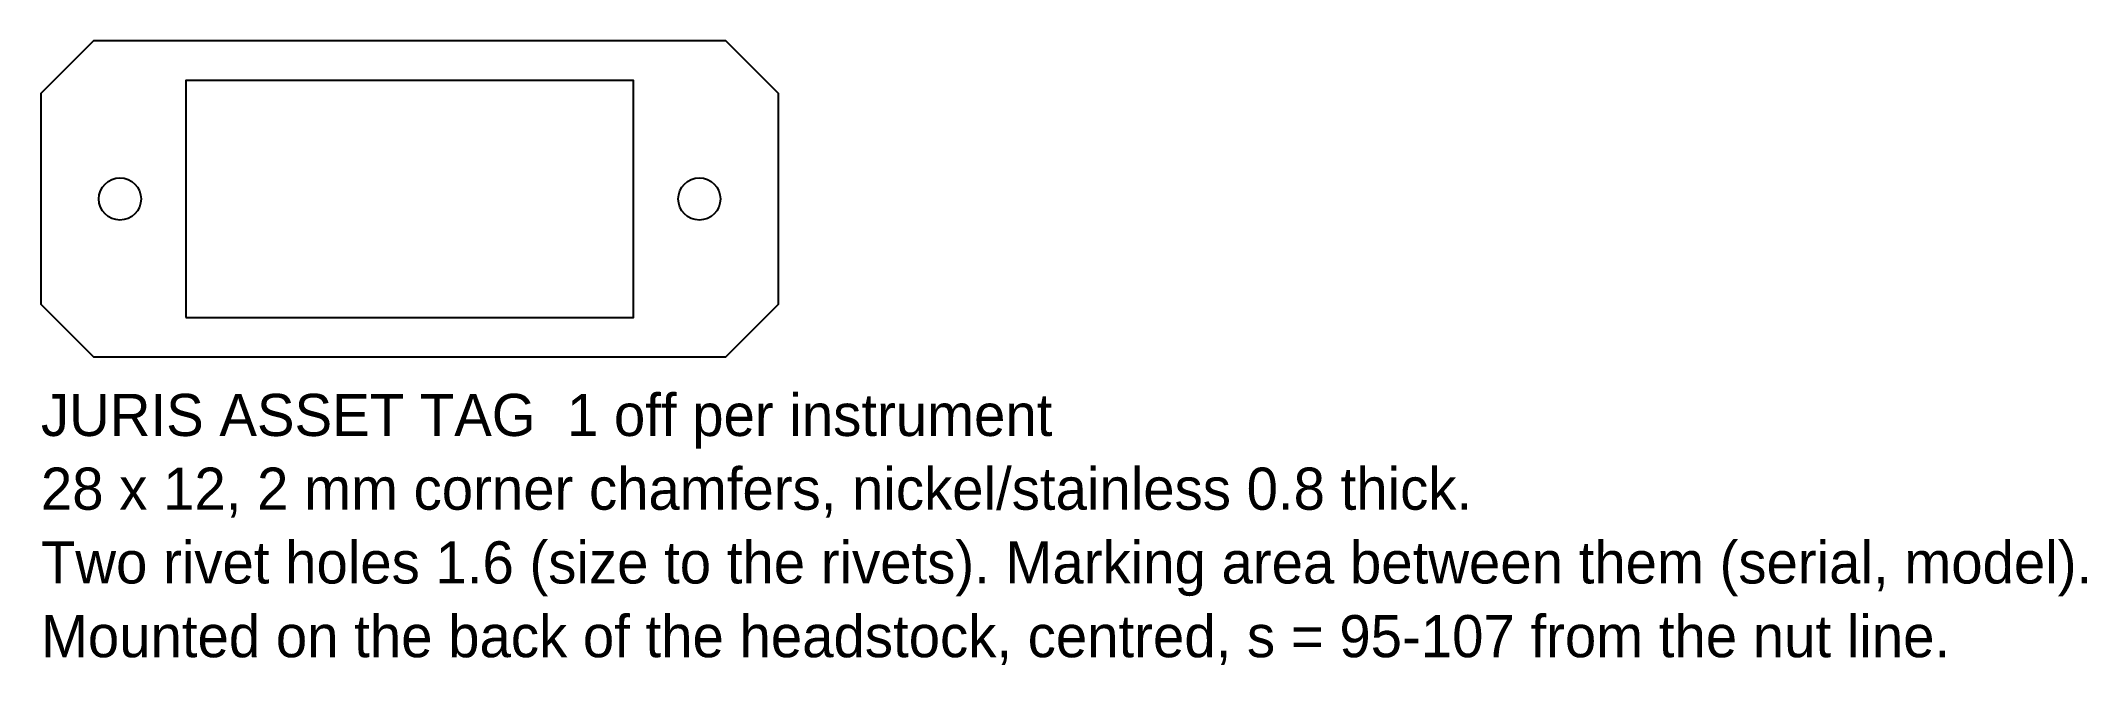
# Model space of a CAD drawing. Header units: millimetres. Extents: x -14 to 63.7, y 83.3 to 107.
import ezdxf

# ---------------------------------------------------------------- set-up
doc = ezdxf.new("R2010")
doc.units = ezdxf.units.MM
for name, color, linetype in [('MARKING_AREA', 8, 'Continuous'), ('NOTES', 2, 'Continuous'), ('OUTLINE', 7, 'Continuous'), ('RIVET_HOLES', 1, 'Continuous')]:
    doc.layers.add(name, color=color, linetype=linetype)

msp = doc.modelspace()

# ---------------------------------------------------------------- linework, layer by layer
at = {"layer": 'MARKING_AREA'}
msp.add_lwpolyline([(-8.5, 96.5), (8.5, 96.5), (8.5, 105.5), (-8.5, 105.5)], close=True, dxfattribs=at)
at = {"layer": 'OUTLINE'}
msp.add_lwpolyline([(-12, 95), (12, 95), (14, 97), (14, 105), (12, 107), (-12, 107), (-14, 105), (-14, 97)], close=True, dxfattribs=at)
at = {"layer": 'RIVET_HOLES'}
for centre in [(-11, 101), (11, 101)]:
    msp.add_circle(centre, 0.8, dxfattribs=at)

# ---------------------------------------------------------------- texts
at = {"layer": 'NOTES'}
for s, p in [('JURIS ASSET TAG  1 off per instrument', (-14, 92)), ('28 x 12, 2 mm corner chamfers, nickel/stainless 0.8 thick.', (-14, 89.2)), ('Two rivet holes 1.6 (size to the rivets). Marking area between them (serial, model).', (-14, 86.4)), ('Mounted on the back of the headstock, centred, s = 95-107 from the nut line.', (-14, 83.6))]:
    msp.add_text(s, height=1.6, dxfattribs=at).set_placement(p)

doc.saveas('drawing.dxf')
